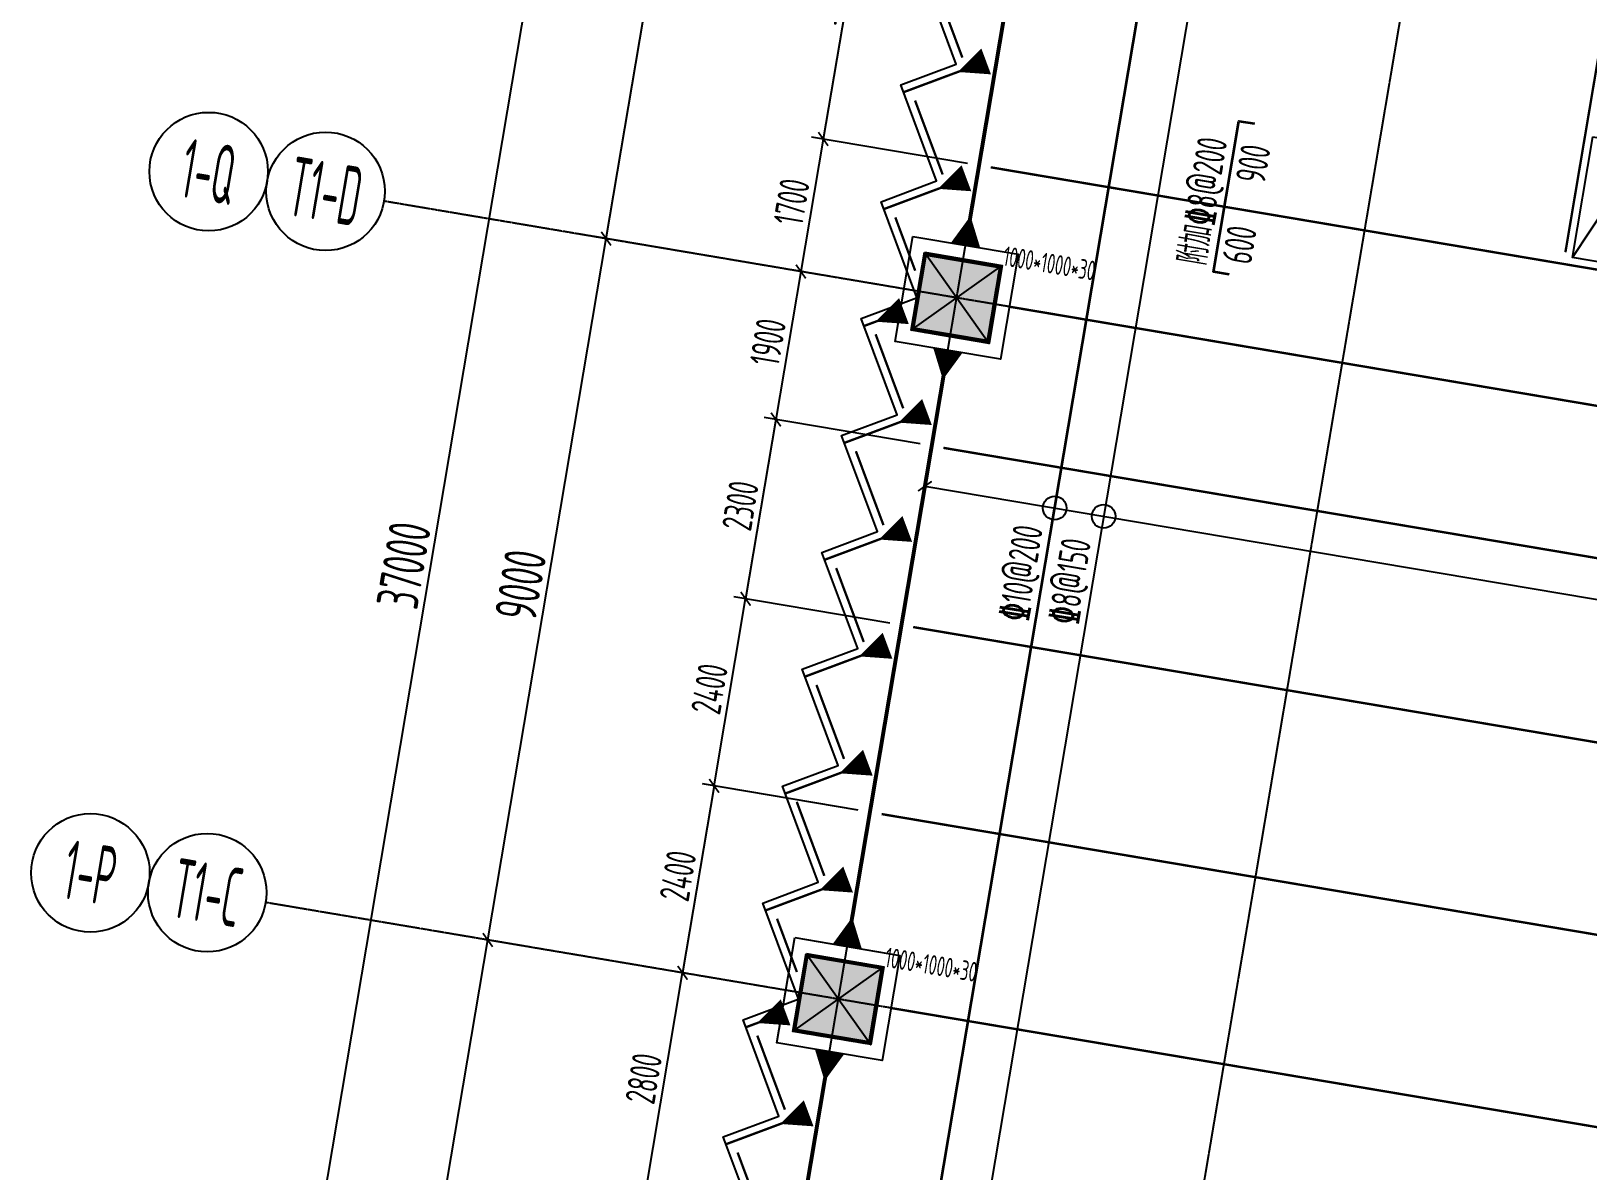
# Model space of a CAD drawing. Header units: inches. Extents: x 27 to 78955, y -206 to 80389.
# Drawn here: x 2356 to 22057, y 46849 to 61271 of the extents above; entities that cross this region are included whole.
import ezdxf
from ezdxf.enums import TextEntityAlignment as Align

# ---------------------------------------------------------------- set-up
doc = ezdxf.new("R2010")
doc.units = ezdxf.units.IN
doc.header["$MEASUREMENT"] = 0
for name, pattern in [('T1-AXIS-150$0$CENTER', [2, 1.25, -0.25, 0.25, -0.25]), ('T1-COLS-F10~F19$0$HIDDEN', [0.375, 0.25, -0.125]), ('T1-PLAN-F11$0$CENTER', [2, 1.25, -0.25, 0.25, -0.25]), ('T1-PLAN-F11$0$HIDDEN', [0.375, 0.25, -0.125])]:
    doc.linetypes.add(name, pattern=pattern)
for name, color, linetype in [('T1-AXIS-150$0$0S-AXIS', 1, 'T1-AXIS-150$0$CENTER'), ('T1-AXIS-150$0$0S-AXIS-DIMS', 1, 'Continuous'), ('T1-AXIS-150$0$0S-TEXT', 4, 'Continuous'), ('T1-COLS-F10~F19$0$0S-COLS', 90, 'T1-COLS-F10~F19$0$HIDDEN'), ('T1-COLS-F10~F19$0$0S-COLS-HATCH', 8, 'Continuous'), ('T1-COLS-F10~F19$0$0S-SCOLS-LINE', 2, 'Continuous'), ('T1-CORE-F11~F19$0$0S-WALL-HATCH', 8, 'Continuous'), ('T1-CORE-F11~F19$0$0S-WALL-LINE', 3, 'Continuous'), ('T1-PLAN-F11$0$0S-AXIS', 21, 'T1-PLAN-F11$0$CENTER'), ('T1-PLAN-F11$0$0S-SBEAM-FB', 7, 'T1-PLAN-F11$0$HIDDEN'), ('T1-PLAN-F11$0$0S-SBEAM-SB', 3, 'T1-PLAN-F11$0$HIDDEN'), ('T1-PLAN-F11$0$0S-SLAB-HOLE', 210, 'Continuous'), ('T1-PLAN-F11$0$0S-SLAB-LINE', 40, 'Continuous'), ('T1-PLAN-F11$0$0S-SLAB-RBAR', 7, 'Continuous'), ('T1-PLAN-F11$0$0S-SLAB-SYMB', 10, 'Continuous'), ('T1-PLAN-F11$0$0S-SLAB-TEXT', 4, 'Continuous'), ('T1-PLAN-F11$0$0S-SYMB-DIMS', 21, 'Continuous')]:
    doc.layers.add(name, color=color, linetype=linetype)
doc.layers.add('T1-COLS-F10~F19$0$0-COLS-定位用', color=21, linetype='Continuous', plot=False)
doc.styles.add('T1-AXIS-150$0$XD2008', font='xd-hzs.shx', dxfattribs={"width": 0.7, "bigfont": 'xd-hztxt.shx'})
doc.styles.add('T1-COLS-F10~F19$0$XD2008', font='xd-hzs.shx', dxfattribs={"width": 0.7, "bigfont": 'xd-hztxt.shx'})
doc.styles.add('T1-CORE-F11~F19$0$XD2008', font='xd-hzs.shx', dxfattribs={"width": 0.7, "bigfont": 'xd-hztxt.shx'})
doc.styles.add('T1-PLAN-F11$0$XD2008', font='xd-hzs.shx', dxfattribs={"width": 0.7, "bigfont": 'xd-hztxt.shx'})
doc.dimstyles.new('T1-AXIS-150$0$XD150$0', dxfattribs={"dimscale": 150, "dimtxt": 3.5, "dimasz": 1, "dimexe": 1, "dimexo": 2, "dimgap": 0.5, "dimtad": 1, "dimdec": 0, "dimdsep": 46, "dimtxsty": 'T1-AXIS-150$0$XD2008', "dimblk": 'T1-AXIS-150$0$_ARCHTICK', "dimcen": 2.5, "dimclrt": 4, "dimaunit": 1, "dimadec": 0, "dimazin": 0, "dimtfac": 1, "dimtdec": 0, "dimtix": 1, "dimtmove": 0, "dimatfit": 3, "dimfxl": 1, "dimtolj": 1, "dimtzin": 0, "dimarcsym": 0})
doc.dimstyles.new('T1-PLAN-F11$0$XD150$0', dxfattribs={"dimscale": 150, "dimtxt": 2.5, "dimasz": 1, "dimexe": 1, "dimexo": 2, "dimgap": 0.5, "dimtad": 1, "dimdec": 0, "dimdsep": 46, "dimtxsty": 'T1-PLAN-F11$0$XD2008', "dimblk": 'T1-PLAN-F11$0$_ARCHTICK', "dimcen": 2.5, "dimclrt": 4, "dimadec": 0, "dimazin": 0, "dimtfac": 1, "dimtdec": 0, "dimtix": 1, "dimtmove": 0, "dimatfit": 3, "dimfxl": 1, "dimtolj": 1, "dimtzin": 0, "dimarcsym": 0})

# ---------------------------------------------------------------- blocks, each defined once
blk = doc.blocks.new('T1-COLS-F10~F19$0$COLS-T1-1000x1000x30')
at = {"layer": 'T1-COLS-F10~F19$0$0S-COLS-HATCH'}
h = blk.add_hatch(dxfattribs=at)
h.set_pattern_fill('ANSI31', color=256, scale=5)
h.set_pattern_definition([(45, (0, 0), (-11.22532, 11.22532), [])])
h.paths.add_polyline_path([(-470, 470), (470, 470), (470, -470), (-470, -470)], flags=16)
h.paths.add_polyline_path([(-500, 500), (500, 500), (500, -500), (-500, -500)])
h = blk.add_hatch(color=256, dxfattribs=at)
h.dxf.hatch_style = 1
h.paths.add_polyline_path([(-470, 470), (470, 470), (470, -470), (-470, -470)])
at = {"layer": 'Defpoints', "color": 8}
blk.add_lwpolyline([(-675, 675), (675, 675), (675, -675), (-675, -675)], close=True, dxfattribs=at)
at = {"layer": 'T1-COLS-F10~F19$0$0-COLS-定位用'}
for p, q in [((-500, -500), (500, 500)), ((-500, 500), (500, -500))]:
    blk.add_line(p, q, dxfattribs=at)
at = {"layer": 'T1-COLS-F10~F19$0$0S-SCOLS-LINE'}
for points in [[(-500, 500), (500, 500), (500, -500), (-500, -500)], [(-470, 470), (470, 470), (470, -470), (-470, -470)]]:
    blk.add_lwpolyline(points, close=True, dxfattribs=at)
at = {"layer": 'Defpoints', "insert": (500, 500), "char_height": 250, "attachment_point": 7, "style": 'T1-COLS-F10~F19$0$XD2008'}
blk.add_mtext('\\A1;1000*1000*30', dxfattribs=at)
blk = doc.blocks.new('T1-AXIS-150$0$_ARCHTICK')
at = {"color": 0, "linetype": 'ByBlock', "const_width": 0.15}
blk.add_lwpolyline([(-0.5, -0.5), (0.5, 0.5)], dxfattribs=at)
blk = doc.blocks.new('*D146')
at = {"layer": 'Defpoints', "color": 0, "transparency": 16777216}
for p in [(12286000, 1267077), (12290438, 1266329), (12288932, 1257405)]:
    blk.add_point(p, dxfattribs=at)
at = {"layer": 'T1-AXIS-150$0$0S-AXIS-DIMS', "color": 0, "lineweight": -2, "transparency": 16777216}
for p, q in [((12284495, 1258153), (12286000, 1267077)), ((12290142, 1266378), (12285852, 1267102)), ((12288636, 1257455), (12284347, 1258178))]:
    blk.add_line(p, q, dxfattribs=at)
at = {"layer": 'T1-AXIS-150$0$0S-AXIS-DIMS', "color": 0, "lineweight": -2, "transparency": 16777216, "xscale": 150, "yscale": 150, "zscale": 150}
for p, rotation in [((12286000, 1267077), 80.42361606363728), ((12284495, 1258153), 260.4236160636373)]:
    blk.add_blockref('T1-AXIS-150$0$_ARCHTICK', p, dxfattribs=dict(at, rotation=rotation))
at = {"layer": 'T1-AXIS-150$0$0S-AXIS-DIMS', "color": 4, "transparency": 16777216, "insert": (12284915, 1262671), "char_height": 525, "attachment_point": 5, "rotation": 80.4236, "style": 'T1-AXIS-150$0$XD2008'}
blk.add_mtext('\\A1;9050', dxfattribs=at)
blk = doc.blocks.new('*D147')
at = {"layer": 'Defpoints', "color": 0, "transparency": 16777216}
for p in [(12287498, 1275952), (12291935, 1275203), (12290438, 1266329)]:
    blk.add_point(p, dxfattribs=at)
at = {"layer": 'T1-AXIS-150$0$0S-AXIS-DIMS', "color": 0, "lineweight": -2, "transparency": 16777216}
for p, q in [((12286000, 1267077), (12287498, 1275952)), ((12291639, 1275253), (12287350, 1275977)), ((12290142, 1266378), (12285852, 1267102))]:
    blk.add_line(p, q, dxfattribs=at)
at = {"layer": 'T1-AXIS-150$0$0S-AXIS-DIMS', "color": 0, "lineweight": -2, "transparency": 16777216, "xscale": 150, "yscale": 150, "zscale": 150}
for p, rotation in [((12287498, 1275952), 80.42361606363728), ((12286000, 1267077), 260.4236160636373)]:
    blk.add_blockref('T1-AXIS-150$0$_ARCHTICK', p, dxfattribs=dict(at, rotation=rotation))
at = {"layer": 'T1-AXIS-150$0$0S-AXIS-DIMS', "color": 4, "transparency": 16777216, "insert": (12286416, 1271571), "char_height": 525, "attachment_point": 5, "rotation": 80.4236, "style": 'T1-AXIS-150$0$XD2008'}
blk.add_mtext('\\A1;9000', dxfattribs=at)
blk = doc.blocks.new('*D148')
at = {"layer": 'Defpoints', "color": 0, "transparency": 16777216}
for p in [(12289003, 1284876), (12293440, 1284127), (12291935, 1275203)]:
    blk.add_point(p, dxfattribs=at)
at = {"layer": 'T1-AXIS-150$0$0S-AXIS-DIMS', "color": 0, "lineweight": -2, "transparency": 16777216}
for p, q in [((12287498, 1275952), (12289003, 1284876)), ((12293145, 1284177), (12288855, 1284901)), ((12291639, 1275253), (12287350, 1275977))]:
    blk.add_line(p, q, dxfattribs=at)
at = {"layer": 'T1-AXIS-150$0$0S-AXIS-DIMS', "color": 0, "lineweight": -2, "transparency": 16777216, "xscale": 150, "yscale": 150, "zscale": 150}
for p, rotation in [((12289003, 1284876), 80.42361606363728), ((12287498, 1275952), 260.4236160636373)]:
    blk.add_blockref('T1-AXIS-150$0$_ARCHTICK', p, dxfattribs=dict(at, rotation=rotation))
at = {"layer": 'T1-AXIS-150$0$0S-AXIS-DIMS', "color": 4, "transparency": 16777216, "insert": (12287918, 1280470), "char_height": 525, "attachment_point": 5, "rotation": 80.4236, "style": 'T1-AXIS-150$0$XD2008'}
blk.add_mtext('\\A1;9050', dxfattribs=at)
blk = doc.blocks.new('*D150')
at = {"layer": 'Defpoints', "color": 0, "transparency": 16777216}
for p in [(12288348, 1290006), (12294264, 1289008), (12288108, 1252524)]:
    blk.add_point(p, dxfattribs=at)
at = {"layer": 'T1-AXIS-150$0$0S-AXIS-DIMS', "color": 0, "lineweight": -2, "transparency": 16777216}
for p, q in [((12293968, 1289058), (12288200, 1290031)), ((12282192, 1253522), (12288348, 1290006)), ((12287813, 1252574), (12282044, 1253547))]:
    blk.add_line(p, q, dxfattribs=at)
at = {"layer": 'T1-AXIS-150$0$0S-AXIS-DIMS', "color": 0, "lineweight": -2, "transparency": 16777216, "xscale": 150, "yscale": 150, "zscale": 150}
for p, rotation in [((12288348, 1290006), 80.42361603598395), ((12282192, 1253522), 260.423616035984)]:
    blk.add_blockref('T1-AXIS-150$0$_ARCHTICK', p, dxfattribs=dict(at, rotation=rotation))
at = {"layer": 'T1-AXIS-150$0$0S-AXIS-DIMS', "color": 4, "transparency": 16777216, "insert": (12284937, 1271820), "char_height": 525, "attachment_point": 5, "rotation": 80.4236, "style": 'T1-AXIS-150$0$XD2008'}
blk.add_mtext('\\A1;37000', dxfattribs=at)
blk = doc.blocks.new('T1-CORE-F11~F19')
at = {"layer": 'T1-CORE-F11~F19$0$0S-WALL-HATCH'}
h = blk.add_hatch(color=256, dxfattribs=at)
h.dxf.hatch_style = 1
h.paths.add_polyline_path([(12310816, 1275009), (12310591, 1273678), (12310295, 1273728), (12310462, 1274714), (12304496, 1275721), (12305012, 1278777), (12303533, 1279027), (12303017, 1275970), (12302327, 1276087), (12302959, 1279834), (12310650, 1278536), (12310534, 1277846), (12305308, 1278728), (12304850, 1276016)])
h = blk.add_hatch(color=256, dxfattribs=at)
h.dxf.hatch_style = 1
h.paths.add_polyline_path([(12318893, 1273292), (12319525, 1277039), (12312622, 1278203), (12312506, 1277513), (12318718, 1276465), (12318260, 1273753), (12318260, 1273753), (12318211, 1273458), (12318202, 1273408)])
h = blk.add_hatch(color=256, dxfattribs=at)
h.dxf.hatch_style = 1
h.paths.add_polyline_path([(12302601, 1273505), (12301911, 1273621), (12300547, 1265536), (12301237, 1265419), (12301719, 1268279), (12302557, 1268137), (12302624, 1268532), (12301786, 1268673)])
h = blk.add_hatch(color=256, dxfattribs=at)
h.dxf.hatch_style = 1
h.paths.add_polyline_path([(12309231, 1267417), (12309996, 1271953), (12309503, 1272036), (12309553, 1272332), (12310342, 1272199), (12309526, 1267367), (12311449, 1267043), (12311383, 1266649), (12305663, 1267613), (12305181, 1264754), (12304836, 1264812), (12305385, 1268066)])
h = blk.add_hatch(color=256, dxfattribs=at)
h.dxf.hatch_style = 1
h.paths.add_polyline_path([(12318477, 1270827), (12317786, 1270943), (12316971, 1266111), (12314112, 1266594), (12314045, 1266199), (12316905, 1265717), (12316422, 1262857), (12317112, 1262741)])
h = blk.add_hatch(color=256, dxfattribs=at)
h.dxf.hatch_style = 1
h.paths.add_polyline_path([(12304237, 1261262), (12304582, 1261204), (12304100, 1258344), (12306959, 1257862), (12306843, 1257172), (12299349, 1258436), (12299948, 1261986), (12300638, 1261869), (12300155, 1259010), (12303755, 1258403)])
h = blk.add_hatch(color=256, dxfattribs=at)
h.dxf.hatch_style = 1
h.paths.add_polyline_path([(12309622, 1257413), (12309505, 1256723), (12315915, 1255641), (12316514, 1259191), (12315823, 1259307), (12315341, 1256448)])
at = {"layer": 'Defpoints', "color": 6}
for p, q in [((12314003, 1277970), (12315267, 1277047)), ((12314231, 1277222), (12314545, 1277879)), ((12314348, 1277912), (12314429, 1277189)), ((12314841, 1277829), (12314922, 1277106)), ((12313886, 1277280), (12315383, 1277738)), ((12314724, 1277139), (12315038, 1277796)), ((12314881, 1277467), (12314768, 1276795)), ((12318052, 1268312), (12317495, 1269217)), ((12317362, 1268429), (12318185, 1269101)), ((12317774, 1268765), (12319968, 1268395))]:
    blk.add_line(p, q, dxfattribs=at)
at = {"layer": 'Defpoints'}
for p, q in [((12301245, 1269677), (12302235, 1271336)), ((12301545, 1271452), (12301936, 1269561)), ((12301740, 1270506), (12304019, 1270122)), ((12302374, 1258636), (12303046, 1257812)), ((12302258, 1257945), (12303163, 1258502))]:
    blk.add_line(p, q, dxfattribs=at)
at = {"layer": 'Defpoints', "color": 6}
for points in [[(12314003, 1277970), (12315383, 1277738), (12315267, 1277047), (12313886, 1277280)], [(12314348, 1277912), (12314545, 1277879), (12314429, 1277189), (12314231, 1277222)], [(12314841, 1277829), (12315038, 1277796), (12314922, 1277106), (12314724, 1277139)], [(12317362, 1268429), (12317495, 1269217), (12318185, 1269101), (12318052, 1268312)]]:
    blk.add_lwpolyline(points, close=True, dxfattribs=at)
for points in [[(12314635, 1277509), (12314717, 1277995), (12316347, 1277720)], [(12314388, 1277550), (12314275, 1276878), (12316633, 1276480)]]:
    blk.add_lwpolyline(points, dxfattribs=at)
at = {"layer": 'Defpoints'}
for points in [[(12301545, 1271452), (12302235, 1271336), (12301936, 1269561), (12301245, 1269677)], [(12302374, 1258636), (12303163, 1258502), (12303046, 1257812), (12302258, 1257945)]]:
    blk.add_lwpolyline(points, close=True, dxfattribs=at)
blk.add_lwpolyline([(12302710, 1258224), (12302605, 1257601), (12304407, 1257296)], dxfattribs=at)
at = {"layer": 'T1-CORE-F11~F19$0$0S-WALL-LINE'}
for points in [[(12310816, 1275009), (12310591, 1273678), (12310295, 1273728), (12310462, 1274714), (12304496, 1275721), (12305012, 1278777), (12303533, 1279027), (12303017, 1275970), (12302327, 1276087), (12302959, 1279834), (12310650, 1278536), (12310534, 1277846), (12305308, 1278728), (12304850, 1276016), (12310816, 1275009)], [(12318893, 1273292), (12319525, 1277039), (12312622, 1278203), (12312506, 1277513), (12318718, 1276465), (12318260, 1273753), (12318260, 1273753), (12318211, 1273458), (12318211, 1273458), (12318202, 1273408), (12318893, 1273292)], [(12302601, 1273505), (12301911, 1273621), (12301911, 1273621), (12300547, 1265536), (12301237, 1265419), (12301719, 1268279), (12302557, 1268137), (12302624, 1268532), (12301786, 1268673), (12302601, 1273505)], [(12309231, 1267417), (12309996, 1271953), (12309503, 1272036), (12309553, 1272332), (12310342, 1272199), (12309526, 1267367), (12311449, 1267043), (12311383, 1266649), (12305663, 1267613), (12305181, 1264754), (12304836, 1264812), (12305385, 1268066), (12309231, 1267417), (12309231, 1267417)], [(12318477, 1270827), (12317786, 1270943), (12316971, 1266111), (12314112, 1266594), (12314045, 1266199), (12316905, 1265717), (12316422, 1262857), (12317112, 1262741), (12318477, 1270827)]]:
    blk.add_lwpolyline(points, dxfattribs=at)
for points in [[(12304237, 1261262), (12304582, 1261204), (12304100, 1258344), (12306959, 1257862), (12306843, 1257172), (12299349, 1258436), (12299948, 1261986), (12300638, 1261869), (12300155, 1259010), (12303755, 1258403)], [(12309622, 1257413), (12309505, 1256723), (12315915, 1255641), (12316514, 1259191), (12315823, 1259307), (12315341, 1256448)]]:
    blk.add_lwpolyline(points, close=True, dxfattribs=at)
at = {"layer": 'Defpoints', "color": 6, "char_height": 150, "rotation": 350.4236, "style": 'T1-CORE-F11~F19$0$XD2008'}
for s, insert, attachment_point in [('\\A1;F19:1400x1100 洞顶齐板底', (12314773, 1278010), 7), ('\\A1;F18:预留套管 中心标高距梁底200 ', (12314924, 1276793), 7), ('\\A1;贾工用，预留273套管 ', (12314916, 1276745), 1), ('\\A1;F16~F17:800x400 洞顶齐板底', (12318225, 1268713), 7), ('\\A1;F19:800x800 洞顶齐梁底', (12318217, 1268666), 1)]:
    blk.add_mtext(s, dxfattribs=dict(at, insert=insert, attachment_point=attachment_point))
at = {"layer": 'Defpoints', "char_height": 150, "rotation": 350.4236, "style": 'T1-CORE-F11~F19$0$XD2008'}
for s, insert, attachment_point in [('\\A1;F10~F15:1800x600 洞顶齐板底', (12302191, 1270455), 7), ('\\A1;F19:1800x1000 洞顶齐板底', (12302183, 1270407), 1), ('\\A1;F10~F12:800x400 洞顶齐板底', (12302662, 1257615), 7)]:
    blk.add_mtext(s, dxfattribs=dict(at, insert=insert, attachment_point=attachment_point))
blk = doc.blocks.new('T1-PLAN-F11$0$_ARCHTICK')
at = {"color": 0, "linetype": 'ByBlock', "const_width": 0.15}
blk.add_lwpolyline([(-0.5, -0.5), (0.5, 0.5)], dxfattribs=at)
blk = doc.blocks.new('*D159')
at = {"layer": 'Defpoints', "color": 0, "transparency": 16777216}
for p in [(15082, 62999), (12380, 59906), (14500, 59548)]:
    blk.add_point(p, dxfattribs=at)
at = {"layer": 'T1-PLAN-F11$0$0S-SYMB-DIMS', "color": 0, "lineweight": -2, "transparency": 16777216}
for p, q in [((12962, 63357), (12380, 59906)), ((14786, 63049), (12814, 63382)), ((14204, 59598), (12232, 59931))]:
    blk.add_line(p, q, dxfattribs=at)
at = {"layer": 'T1-PLAN-F11$0$0S-SYMB-DIMS', "color": 0, "lineweight": -2, "transparency": 16777216, "xscale": 150, "yscale": 150, "zscale": 150}
for p, rotation in [((12962, 63357), 80.42361606585625), ((12380, 59906), 260.4236160658563)]:
    blk.add_blockref('T1-PLAN-F11$0$_ARCHTICK', p, dxfattribs=dict(at, rotation=rotation))
at = {"layer": 'T1-PLAN-F11$0$0S-SYMB-DIMS', "color": 4, "transparency": 16777216, "insert": (12412, 61675), "char_height": 375, "attachment_point": 5, "rotation": 80.4236, "style": 'T1-PLAN-F11$0$XD2008'}
blk.add_mtext('\\A1;3500', dxfattribs=at)
blk = doc.blocks.new('*D160')
at = {"layer": 'Defpoints', "color": 0, "transparency": 16777216}
for p in [(14500, 59548), (12097, 58229), (14217, 57872)]:
    blk.add_point(p, dxfattribs=at)
at = {"layer": 'T1-PLAN-F11$0$0S-SYMB-DIMS', "color": 0, "lineweight": -2, "transparency": 16777216}
for p, q in [((12380, 59906), (12097, 58229)), ((14204, 59598), (12232, 59931)), ((13921, 57922), (11949, 58254))]:
    blk.add_line(p, q, dxfattribs=at)
at = {"layer": 'T1-PLAN-F11$0$0S-SYMB-DIMS', "color": 0, "lineweight": -2, "transparency": 16777216, "xscale": 150, "yscale": 150, "zscale": 150}
for p, rotation in [((12380, 59906), 80.42361606585625), ((12097, 58229), 260.4236160658563)]:
    blk.add_blockref('T1-PLAN-F11$0$_ARCHTICK', p, dxfattribs=dict(at, rotation=rotation))
at = {"layer": 'T1-PLAN-F11$0$0S-SYMB-DIMS', "color": 4, "transparency": 16777216, "insert": (11980, 59111), "char_height": 375, "attachment_point": 5, "rotation": 80.4236, "style": 'T1-PLAN-F11$0$XD2008'}
blk.add_mtext('\\A1;1700', dxfattribs=at)
blk = doc.blocks.new('*D161')
at = {"layer": 'Defpoints', "color": 0, "transparency": 16777216}
for p in [(14217, 57872), (11781, 56356), (13901, 55998)]:
    blk.add_point(p, dxfattribs=at)
at = {"layer": 'T1-PLAN-F11$0$0S-SYMB-DIMS', "color": 0, "lineweight": -2, "transparency": 16777216}
for p, q in [((12097, 58229), (11781, 56356)), ((13921, 57922), (11949, 58254)), ((13605, 56048), (11633, 56381))]:
    blk.add_line(p, q, dxfattribs=at)
at = {"layer": 'T1-PLAN-F11$0$0S-SYMB-DIMS', "color": 0, "lineweight": -2, "transparency": 16777216, "xscale": 150, "yscale": 150, "zscale": 150}
for p, rotation in [((12097, 58229), 80.42361606585625), ((11781, 56356), 260.4236160658563)]:
    blk.add_blockref('T1-PLAN-F11$0$_ARCHTICK', p, dxfattribs=dict(at, rotation=rotation))
at = {"layer": 'T1-PLAN-F11$0$0S-SYMB-DIMS', "color": 4, "transparency": 16777216, "insert": (11680, 57336), "char_height": 375, "attachment_point": 5, "rotation": 80.4236, "style": 'T1-PLAN-F11$0$XD2008'}
blk.add_mtext('\\A1;1900', dxfattribs=at)
blk = doc.blocks.new('*D162')
at = {"layer": 'Defpoints', "color": 0, "transparency": 16777216}
for p in [(13901, 55998), (11398, 54088), (13518, 53730)]:
    blk.add_point(p, dxfattribs=at)
at = {"layer": 'T1-PLAN-F11$0$0S-SYMB-DIMS', "color": 0, "lineweight": -2, "transparency": 16777216}
for p, q in [((11781, 56356), (11398, 54088)), ((13605, 56048), (11633, 56381)), ((13222, 53780), (11250, 54113))]:
    blk.add_line(p, q, dxfattribs=at)
at = {"layer": 'T1-PLAN-F11$0$0S-SYMB-DIMS', "color": 0, "lineweight": -2, "transparency": 16777216, "xscale": 150, "yscale": 150, "zscale": 150}
for p, rotation in [((11781, 56356), 80.42361606585625), ((11398, 54088), 260.4236160658563)]:
    blk.add_blockref('T1-PLAN-F11$0$_ARCHTICK', p, dxfattribs=dict(at, rotation=rotation))
at = {"layer": 'T1-PLAN-F11$0$0S-SYMB-DIMS', "color": 4, "transparency": 16777216, "insert": (11331, 55266), "char_height": 375, "attachment_point": 5, "rotation": 80.4236, "style": 'T1-PLAN-F11$0$XD2008'}
blk.add_mtext('\\A1;2300', dxfattribs=at)
blk = doc.blocks.new('*D163')
at = {"layer": 'Defpoints', "color": 0, "transparency": 16777216}
for p in [(10600, 49355), (12720, 48997), (12254, 46236)]:
    blk.add_point(p, dxfattribs=at)
at = {"layer": 'T1-PLAN-F11$0$0S-SYMB-DIMS', "color": 0, "lineweight": -2, "transparency": 16777216}
for p, q in [((10134, 46594), (10600, 49355)), ((12424, 49047), (10452, 49380)), ((11958, 46286), (9986, 46619))]:
    blk.add_line(p, q, dxfattribs=at)
at = {"layer": 'T1-PLAN-F11$0$0S-SYMB-DIMS', "color": 0, "lineweight": -2, "transparency": 16777216, "xscale": 150, "yscale": 150, "zscale": 150}
for p, rotation in [((10600, 49355), 80.4236160658563), ((10134, 46594), 260.4236160658563)]:
    blk.add_blockref('T1-PLAN-F11$0$_ARCHTICK', p, dxfattribs=dict(at, rotation=rotation))
at = {"layer": 'T1-PLAN-F11$0$0S-SYMB-DIMS', "color": 4, "transparency": 16777216, "insert": (10108, 48018), "char_height": 375, "attachment_point": 5, "rotation": 80.4236, "style": 'T1-PLAN-F11$0$XD2008'}
blk.add_mtext('\\A1;2800', dxfattribs=at)
blk = doc.blocks.new('*D188')
at = {"layer": 'Defpoints', "color": 0, "transparency": 16777216}
for p in [(13119, 51364), (10600, 49355), (12720, 48997)]:
    blk.add_point(p, dxfattribs=at)
at = {"layer": 'T1-PLAN-F11$0$0S-SYMB-DIMS', "color": 0, "lineweight": -2, "transparency": 16777216}
for p, q in [((10999, 51721), (10600, 49355)), ((12823, 51414), (10851, 51746)), ((12424, 49047), (10452, 49380))]:
    blk.add_line(p, q, dxfattribs=at)
at = {"layer": 'T1-PLAN-F11$0$0S-SYMB-DIMS', "color": 0, "lineweight": -2, "transparency": 16777216, "xscale": 150, "yscale": 150, "zscale": 150}
for p, rotation in [((10999, 51721), 80.42361606585625), ((10600, 49355), 260.4236160658563)]:
    blk.add_blockref('T1-PLAN-F11$0$_ARCHTICK', p, dxfattribs=dict(at, rotation=rotation))
at = {"layer": 'T1-PLAN-F11$0$0S-SYMB-DIMS', "color": 4, "transparency": 16777216, "insert": (10541, 50582), "char_height": 375, "attachment_point": 5, "rotation": 80.4236, "style": 'T1-PLAN-F11$0$XD2008'}
blk.add_mtext('\\A1;2400', dxfattribs=at)
blk = doc.blocks.new('*D202')
at = {"layer": 'Defpoints', "color": 0, "transparency": 16777216}
for p in [(11398, 54088), (13518, 53730), (13119, 51364)]:
    blk.add_point(p, dxfattribs=at)
at = {"layer": 'T1-PLAN-F11$0$0S-SYMB-DIMS', "color": 0, "lineweight": -2, "transparency": 16777216}
for p, q in [((10999, 51721), (11398, 54088)), ((13222, 53780), (11250, 54113)), ((12823, 51414), (10851, 51746))]:
    blk.add_line(p, q, dxfattribs=at)
at = {"layer": 'T1-PLAN-F11$0$0S-SYMB-DIMS', "color": 0, "lineweight": -2, "transparency": 16777216, "xscale": 150, "yscale": 150, "zscale": 150}
for p, rotation in [((11398, 54088), 80.42361606363698), ((10999, 51721), 260.423616063637)]:
    blk.add_blockref('T1-PLAN-F11$0$_ARCHTICK', p, dxfattribs=dict(at, rotation=rotation))
at = {"layer": 'T1-PLAN-F11$0$0S-SYMB-DIMS', "color": 4, "transparency": 16777216, "insert": (10940, 52948), "char_height": 375, "attachment_point": 5, "rotation": 80.4236, "style": 'T1-PLAN-F11$0$XD2008'}
blk.add_mtext('\\A1;2400', dxfattribs=at)
blk = doc.blocks.new('T1-PLAN-F11$0$幕墙钢梁')
at = {"layer": 'Defpoints', "color": 8, "linetype": 'T1-PLAN-F11$0$CENTER'}
blk.add_lwpolyline([(-27100, 27100), (0, 27100), (0, 0), (-27100, 0)], close=True, dxfattribs=at)
at = {"layer": 'T1-PLAN-F11$0$0S-SBEAM-SB'}
for points in [[(-32485, 21059, 30, 30, 0), (-32985, 21924, 0, 0, 0)], [(-32180, 21062, 350, 30, 0), (-32483, 20887, 30, 30, 0), (-33147, 20503, 0, 0, 0)], [(-32485, 19559, 30, 30, 0), (-32985, 20424, 0, 0, 0)], [(-32180, 19562, 350, 30, 0), (-32483, 19387, 30, 30, 0), (-33147, 19003, 0, 0, 0)], [(-32625, 18301, 30, 30, 0), (-32985, 18924, 0, 0, 0)], [(-32680, 17773, 350, 30, 0), (-32983, 17598, 30, 30, 0), (-33147, 17503, 0, 0, 0)], [(-32485, 16559, 30, 30, 0), (-32985, 17424, 0, 0, 0)], [(-32180, 16562, 350, 30, 0), (-32483, 16387, 30, 30, 0), (-33147, 16003, 0, 0, 0)], [(-32485, 15059, 30, 30, 0), (-32985, 15924, 0, 0, 0)], [(-32180, 15062, 350, 30, 0), (-32483, 14887, 30, 30, 0), (-33147, 14503, 0, 0, 0)], [(-32485, 13559, 30, 30, 0), (-32985, 14424, 0, 0, 0)], [(-32180, 13562, 350, 30, 0), (-32483, 13387, 30, 30, 0), (-33147, 13003, 0, 0, 0)], [(-32485, 12059, 30, 30, 0), (-32985, 12924, 0, 0, 0)], [(-32180, 12062, 350, 30, 0), (-32483, 11887, 30, 30, 0), (-33147, 11503, 0, 0, 0)], [(-32485, 10559, 30, 30, 0), (-32985, 11424, 0, 0, 0)], [(-32180, 10562, 350, 30, 0), (-32483, 10387, 30, 30, 0), (-33147, 10003, 0, 0, 0)], [(-32625, 9301, 30, 30, 0), (-32985, 9924, 0, 0, 0)], [(-32680, 8773, 350, 30, 0), (-32983, 8598, 30, 30, 0), (-33147, 8503, 0, 0, 0)], [(-32485, 7559, 30, 30, 0), (-32985, 8424, 0, 0, 0)], [(-32180, 7562, 350, 30, 0), (-32483, 7387, 30, 30, 0), (-33147, 7003, 0, 0, 0)], [(-32485, 6059, 30, 30, 0), (-32985, 6924, 0, 0, 0)]]:
    blk.add_lwpolyline(points, format="xyseb", dxfattribs=at)
blk = doc.blocks.new('*D257')
at = {"layer": 'Defpoints', "color": 0, "transparency": 16777216}
for p in [(13667, 55513), (23725, 53816), (23725, 53816)]:
    blk.add_point(p, dxfattribs=at)
at = {"layer": 'T1-PLAN-F11$0$0S-SLAB-TEXT', "color": 0, "lineweight": -2, "transparency": 16777216}
for p, q in [((13717, 55809), (13692, 55661)), ((13667, 55513), (23725, 53816)), ((23775, 54112), (23750, 53964))]:
    blk.add_line(p, q, dxfattribs=at)
at = {"layer": 'T1-PLAN-F11$0$0S-SLAB-TEXT', "color": 0, "lineweight": -2, "transparency": 16777216, "xscale": 150, "yscale": 150, "zscale": 150}
for p, rotation in [((13667, 55513), 170.4236160610235), ((23725, 53816), 350.4236160610234)]:
    blk.add_blockref('T1-PLAN-F11$0$_ARCHTICK', p, dxfattribs=dict(at, rotation=rotation))
blk = doc.blocks.new('T1-AXIS-150')
at = {"layer": 'T1-AXIS-150$0$0S-AXIS'}
for p, q in [((12286860.7, 1245127.9), (12295478.3, 1296206.3)), ((12291741.8, 1244304.5), (12300359.4, 1295382.8)), ((12335666.8, 1267825), (12284687.2, 1276425.9)), ((12334169.5, 1258950.4), (12283190, 1267551.3))]:
    blk.add_line(p, q, dxfattribs=at)
at = {"layer": 'T1-AXIS-150$0$0S-AXIS-DIMS'}
for centre in [(12282468.6, 1276800.2), (12283947.7, 1276550.7), (12280971.3, 1267925.6), (12282450.4, 1267676.1)]:
    blk.add_circle(centre, 750, dxfattribs=at)
at = {"layer": 'T1-AXIS-150$0$0S-TEXT', "style": 'T1-AXIS-150$0$XD2008', "width": 0.5}
for s, p in [('1-Q', (12282468.6, 1276800.2)), ('T1-D', (12283947.7, 1276550.7)), ('1-P', (12280971.3, 1267925.6)), ('T1-C', (12282450.4, 1267676.1))]:
    blk.add_text(s, height=750, rotation=350.42362, dxfattribs=at).set_placement(p, align=Align.MIDDLE)
at = {"layer": 'T1-AXIS-150$0$0S-AXIS-DIMS'}
dim = blk.add_linear_dim(base=(12288347.5, 1290006.2), p1=(12288108.5, 1252523.6), p2=(12294263.9, 1289008), angle=80.42362, dimstyle='T1-AXIS-150$0$XD150$0', dxfattribs=at)
dim.commit()
dim.dimension.update_dxf_attribs({"geometry": '*D150', "text_midpoint": (12284937, 1271820.2)})
for base, p1, p2, picture, middle in [((12289003.1, 1284875.7), (12291934.8, 1275203.1), (12293440.4, 1284127), '*D148', (12287917.5, 1280469.9)), ((12287497.5, 1275951.8), (12290437.6, 1266328.6), (12291934.8, 1275203.1), '*D147', (12286416.1, 1271570.6)), ((12286000.3, 1267077.2), (12288932, 1257404.7), (12290437.6, 1266328.6), '*D146', (12284914.7, 1262671.4))]:
    dim = blk.add_linear_dim(base=base, p1=p1, p2=p2, angle=260.42362, dimstyle='T1-AXIS-150$0$XD150$0', override={"dimtmove": 1}, dxfattribs=at)
    dim.commit()
    dim.dimension.update_dxf_attribs({"geometry": picture, "text_midpoint": middle})
blk = doc.blocks.new('T1-COLS-F10~F19')
blk.add_blockref('T1-AXIS-150', (0, 0))
at = {"layer": 'T1-COLS-F10~F19$0$0S-COLS', "rotation": 350.4236160359932}
for p in [(12291935, 1275203), (12290438, 1266329)]:
    blk.add_blockref('T1-COLS-F10~F19$0$COLS-T1-1000x1000x30', p, dxfattribs=at)

msp = doc.modelspace()

# ---------------------------------------------------------------- linework, layer by layer
at = {"layer": 'T1-PLAN-F11$0$0S-AXIS'}
msp.add_line((10958.1, 39457.2), (15682.8, 67461.5), dxfattribs=at)
at = {"layer": 'T1-PLAN-F11$0$0S-SBEAM-FB', "const_width": 50}
for points in [[(15462.4, 66154.9), (14181.4, 58562.2)], [(13956.8, 57231.1), (12684.1, 49687.7)], [(12459.5, 48356.5), (11178.6, 40763.8)]]:
    msp.add_lwpolyline(points, dxfattribs=at)
at = {"layer": 'T1-PLAN-F11$0$0S-SBEAM-FB', "color": 2}
for points in [[(14243.8, 58932, 0, 375, 0), (14181.4, 58562.2, 375, 375, 0)], [(13894.4, 56861.3, 0, 375, 0), (13956.8, 57231.1, 375, 375, 0)], [(12746.5, 50057.4, 0, 375, 0), (12684.1, 49687.7, 375, 375, 0)], [(12397.2, 47986.7, 0, 375, 0), (12459.5, 48356.5, 375, 375, 0)]]:
    msp.add_lwpolyline(points, format="xyseb", dxfattribs=at)
at = {"layer": 'T1-PLAN-F11$0$0S-SBEAM-SB', "const_width": 30}
for points in [[(22304.7, 61628.6), (21772.4, 58473.1)], [(14499.8, 59548), (24163.3, 57917.6)], [(14734.7, 57784.4), (23880.4, 56241.3)], [(13900.9, 55998.2), (23564.4, 54367.8)], [(13518.3, 53730.2), (23181.7, 52099.9)], [(13119, 51363.7), (22782.5, 49733.3)], [(13237.4, 48909.8), (22383.2, 47366.8)]]:
    msp.add_lwpolyline(points, dxfattribs=at)
at = {"layer": 'T1-PLAN-F11$0$0S-SLAB-HOLE'}
msp.add_lwpolyline([(22120.5, 59935.6), (24585.7, 59519.7), (24327.8, 57991.3), (21862.6, 58407.2)], close=True, dxfattribs=at)
msp.add_lwpolyline([(21862.6, 58407.2), (22532.9, 59420.5), (24585.7, 59519.7)], dxfattribs=at)
at = {"layer": 'T1-PLAN-F11$0$0S-SLAB-LINE'}
msp.add_lwpolyline([(11568.7, 46063), (11115.1, 47280.1), (11818.3, 47542.1), (11364.7, 48759.2), (12064.4, 49020), (12065.6, 49027.1), (11614.2, 50238.3), (12317.4, 50500.3), (11863.8, 51717.4), (12566.9, 51979.4), (12113.3, 53196.5), (12816.4, 53458.5), (12362.9, 54675.6), (13066, 54937.6), (12612.4, 56154.7), (13315.5, 56416.7), (12861.9, 57633.8), (13561.7, 57894.5), (13562.9, 57901.7), (13111.5, 59112.9), (13814.6, 59374.9), (13361, 60592), (14064.2, 60854), (13610.6, 62071.1)], dxfattribs=at)
at = {"layer": 'T1-PLAN-F11$0$0S-SLAB-RBAR', "lineweight": 35}
for points in [[(12875.8, 39612.4), (12678.6, 39645.7), (17239.4, 66678.9), (17436.6, 66645.6)], [(17516, 58193.7), (17318.8, 58227), (17640.5, 60133.7), (17837.7, 60100.4)]]:
    msp.add_lwpolyline(points, dxfattribs=at)
at = {"layer": 'T1-PLAN-F11$0$0S-SLAB-RBAR'}
msp.add_lwpolyline([(17609.9, 65736.7), (17732.1, 65823.6), (13436.2, 40360.7), (13349.2, 40483)], dxfattribs=at)
at = {"layer": 'T1-PLAN-F11$0$0S-SLAB-SYMB'}
msp.add_lwpolyline([(16251.3, 51798.6, 0, 150, 0), (16317.9, 52193.1, 0, 0, 0), (16567.4, 53672.2, 150, 0, 0), (16633.9, 54066.6, 0, 0, 0)], format="xyseb", dxfattribs=at)
at = {"layer": 'T1-PLAN-F11$0$0S-SLAB-TEXT'}
for centre in [(15308.9, 55236.3), (15928.3, 55131.9)]:
    msp.add_circle(centre, 150, dxfattribs=at)

# ---------------------------------------------------------------- block references
for name in ['T1-COLS-F10~F19', 'T1-CORE-F11~F19']:
    msp.add_blockref(name, (-12277865.7, -1217306.5))
at = {"layer": 'T1-PLAN-F11$0$0S-SYMB-DIMS', "rotation": 350.4236160359959}
msp.add_blockref('T1-PLAN-F11$0$幕墙钢梁', (42669.6, 34766.3), dxfattribs=at)

# ---------------------------------------------------------------- texts
at = {"layer": 'T1-PLAN-F11$0$0S-SLAB-TEXT', "style": 'T1-PLAN-F11$0$XD2008', "width": 0.7}
msp.add_text('附加%%1328@200', height=375, rotation=80.42361, dxfattribs=at).set_placement((17227.7, 58294.6))
for s, p in [('900', (17635.9, 59625.8)), ('600', (17462.8, 58599.5))]:
    msp.add_text(s, height=375, rotation=80.42362, dxfattribs=at).set_placement(p, align=Align.TOP_CENTER)
for s, p in [('%%13210@200', (15062.3, 54382)), ('%%1328@150', (15681.6, 54277.6))]:
    msp.add_text(s, height=375, rotation=80.42361, dxfattribs=at).set_placement(p, align=Align.CENTER)

# ---------------------------------------------------------------- dimensions: what is measured, and where the dimension line sits
at = {"layer": 'T1-PLAN-F11$0$0S-SLAB-TEXT'}
dim = msp.add_aligned_dim(p1=(13667, 55513.4), p2=(23724.9, 53816.5), distance=0, text=' ', dimstyle='T1-PLAN-F11$0$XD150$0', dxfattribs=at)
dim.commit()
dim.dimension.update_dxf_attribs({"geometry": '*D257', "text_midpoint": (18695.9, 54664.9)})
at = {"layer": 'T1-PLAN-F11$0$0S-SYMB-DIMS'}
dim = msp.add_linear_dim(base=(12379.8, 59905.7), p1=(15082.1, 62999.2), p2=(14499.8, 59548), angle=80.42362, dimstyle='T1-PLAN-F11$0$XD150$0', override={"dimtmove": 1}, dxfattribs=at)
dim.commit()
dim.dimension.update_dxf_attribs({"geometry": '*D159', "text_midpoint": (12412.1, 61675)})
for base, p1, p2, angle, picture, middle in [((12097, 58229.4), (14499.8, 59548), (14217, 57871.7), 80.42362, '*D160', (11979.5, 59111.2)), ((11780.9, 56355.8), (14217, 57871.7), (13900.9, 55998.2), 80.42362, '*D161', (11680.1, 57336.3)), ((11398.3, 54087.9), (13900.9, 55998.2), (13518.3, 53730.2), 80.42362, '*D162', (11330.7, 55265.5)), ((11398.3, 54087.9), (13119, 51363.7), (13518.3, 53730.2), 260.42362, '*D202', (10939.8, 52948.3)), ((10599.7, 49354.8), (13119, 51363.7), (12719.8, 48997.1), 80.42362, '*D188', (10540.5, 50581.7)), ((10599.7, 49354.8), (12253.9, 46236.1), (12719.8, 48997.1), 80.42362, '*D163', (10108, 48018))]:
    dim = msp.add_linear_dim(base=base, p1=p1, p2=p2, angle=angle, dimstyle='T1-PLAN-F11$0$XD150$0', dxfattribs=at)
    dim.commit()
    dim.dimension.update_dxf_attribs({"geometry": picture, "text_midpoint": middle})

doc.saveas('drawing.dxf')
